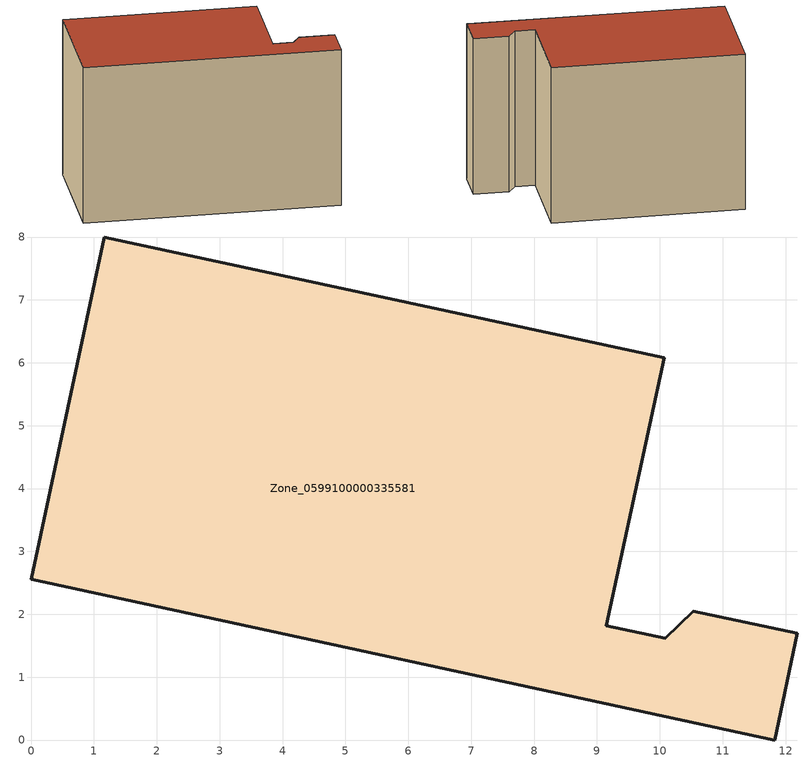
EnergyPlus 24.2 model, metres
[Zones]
Zone_0599100000335581
 floor ground (C_G): 0,2.56 1.16,8 10.07,6.08 9.15,1.82 10.09,1.62 10.53,2.05 12.19,1.7 11.83,0 z0
 wall outside (C_F): 1.16,8 0,2.56 11.83,0 12.19,1.7 10.53,2.05 10.09,1.62 9.15,1.82 10.07,6.08 1.16,8 z0:7.86
 roof outside (C_R): 10.53,2.05 10.09,1.62 9.15,1.82 10.07,6.08 1.16,8 0,2.56 11.83,0 12.19,1.7 z7.86
[BUILDING]
Pand.0599100000335581: North Axis=0; Terrain=City; Loads Convergence Tolerance Value=0.04; Temperature Convergence Tolerance Value=0.4; Solar Distribution=FullExterior; Maximum Number of Warmup Days=25; Minimum Number of Warmup Days=1
[Site:Location]
Rotterdam.The.Hague.AP_ZH_NLD Design_Conditions: Latitude=51.96; Longitude=4.45; Time Zone=1; Elevation=-4.5
[SITE:GROUNDTEMPERATURE:BUILDINGSURFACE]
18, 18, 18, 18, 18, 18, 18, 18, 18, 18, 18, 18
[MATERIAL] Thermal Absorptance=0.9; Solar Absorptance=0.7; Visible Absorptance=0.7
Name | Roughness | Thickness | Conductivity | Density | Specific Heat
G.TI.1975-1991 | MediumSmooth | 0.15 | 0.288461 | 540 | 1210
F.TI.1975-1991 | Rough | 0.3 | 0.230769 | 1920 | 840
R.TI.1975-1991 | MediumRough | 0.2 | 0.153846 | 1500 | 1000
[CONSTRUCTION]
C_G: G.TI.1975-1991
C_F: F.TI.1975-1991
C_R: R.TI.1975-1991
[ZONE]
Zone_0599100000335581: Type=1; Multiplier=1; Ceiling Height=Autocalculate; Volume=Autocalculate; Floor Area=autocalculate; Part of Total Floor Area=Yes
[ZONEINFILTRATION:DESIGNFLOWRATE]
Infil_Zone_0599100000335581: Zone or ZoneList or Space or SpaceList=Zone_0599100000335581; Schedule=AlwaysOn; Design Flow Rate Calculation Method=Flow/Area; Flow Rate per Floor Area=0.003; Constant Term Coefficient=1; Temperature Term Coefficient=0; Velocity Term Coefficient=0; Velocity Squared Term Coefficient=0
[HVACTEMPLATE:ZONE:IDEALLOADSAIRSYSTEM]
Zone_0599100000335581: Maximum Heating Supply Air Temperature=50; Minimum Cooling Supply Air Temperature=13; Maximum Heating Supply Air Humidity Ratio=0.0156; Minimum Cooling Supply Air Humidity Ratio=0.0077; Heating Limit=NoLimit; Cooling Limit=NoLimit; Dehumidification Control Type=ConstantSensibleHeatRatio; Cooling Sensible Heat Ratio=0.7; Dehumidification Setpoint=60; Humidification Control Type=None; Humidification Setpoint=30; Outdoor Air Method=None; Outdoor Air Flow Rate per Person=0.00944; Outdoor Air Flow Rate per Zone Floor Area=0; Outdoor Air Flow Rate per Zone=0; Demand Controlled Ventilation Type=None; Outdoor Air Economizer Type=NoEconomizer; Heat Recovery Type=None; Sensible Heat Recovery Effectiveness=0.7; Latent Heat Recovery Effectiveness=0.65
[ZONECONTROL:THERMOSTAT]
ThermostatControl_Zone_0599100000335581: Zone or ZoneList=Zone_0599100000335581; Control Type Schedule=DualSetpointControlType; Control 1=Thermostat_Zone_0599100000335581; Temperature Difference Between Cutout And Setpoint=0
[THERMOSTATSETPOINT:DUALSETPOINT]
Thermostat_Zone_0599100000335581: Heating Setpoint Temperature Schedule=HeatingSetpoint_Zone_0599100000335581; Cooling Setpoint Temperature Schedule=CoolingSetpoint_Zone_0599100000335581
[SCHEDULE:COMPACT]
HeatingSetpoint_Zone_0599100000335581: Through: 12/31, For: AllDays, Until: 24:00, 21
CoolingSetpoint_Zone_0599100000335581: Through: 12/31, For: AllDays, Until: 24:00, 24
DualSetpointControlType: Through: 12/31, For: AllDays, Until: 24:00, 4
AlwaysOn: Through: 12/31, For: AllDays, Until: 24:00, 1
